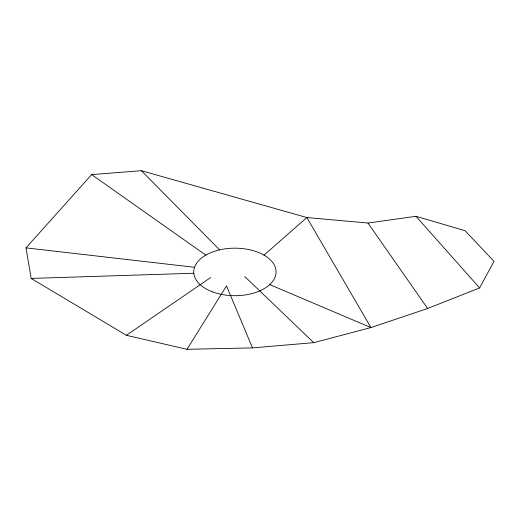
<?xml version="1.0" encoding="UTF-8"?>
<svg xmlns="http://www.w3.org/2000/svg" width="520" height="520" viewBox="0 0 520 520"><rect width="100%" height="100%" fill="white"/><g stroke="black" fill="none" stroke-linecap="round" stroke-linejoin="round"><path stroke-width="0.78" d="M479.622 287.944L494 261.333L465.036 230.698L415.981 216.294L367.959 223.035L306.878 217.555L141.375 170.697L91.644 174.603L26 247.871L31.174 278.421L126.373 335.303L187.011 349.303L252.506 347.906L313.749 342.654L370.935 327.574L427.635 308.483L479.622 287.944L415.981 216.294M187.011 349.303L226.512 285.896L252.506 347.906M264.024 255.132L306.878 217.555L370.935 327.574L269.737 284.609M126.373 335.303L210.665 277.537M31.174 278.421L193.817 273.24M26 247.871L194.552 267.286M91.644 174.603L205.81 255.132M244.79 276.582L313.749 342.654M141.375 170.697L219.629 249.867M367.959 223.035L427.635 308.483M212.654 291.922A41.164 23.764 0 0 0 276.036 273.072A41.164 23.764 0 0 0 216.067 250.809A41.164 23.764 0 0 0 212.654 291.922"/></g></svg>
